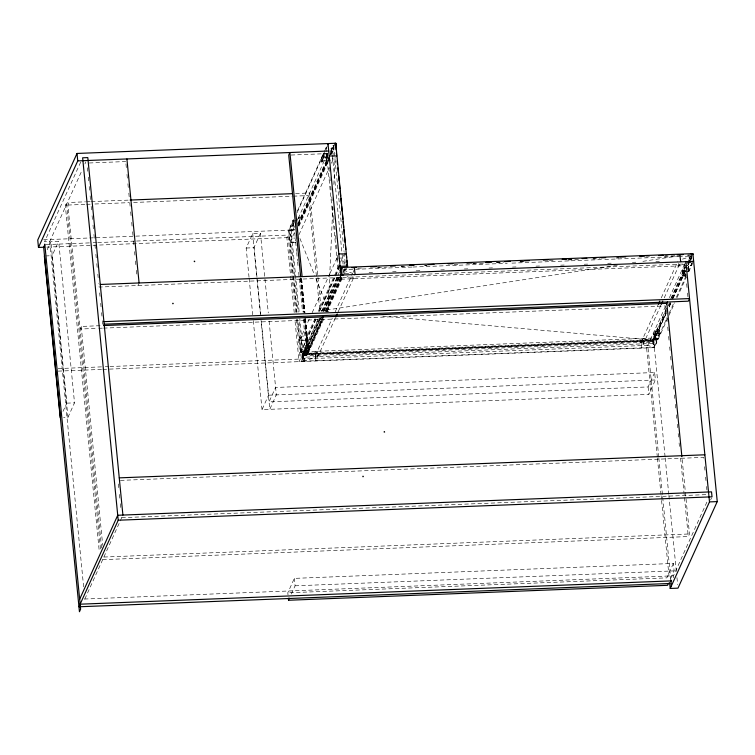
<?xml version="1.0" encoding="UTF-8"?>
<svg xmlns="http://www.w3.org/2000/svg" width="755" height="755" viewBox="0 0 755 755"><rect width="100%" height="100%" fill="white"/><g stroke="black" fill="none" stroke-linecap="round" stroke-linejoin="round"><path stroke-width="0.57" stroke-dasharray="3.77 2.83" d="M323.574 319.412L308.54 352.557L300.773 352.859L301.519 336.135L307.125 335.909L306.426 351.519L321.838 317.553M322.923 318.827L307.672 352.585L307.776 350.358L308.635 350.32L308.54 352.557L305.256 319.167M327.491 154.718L327.245 160.286L330.605 160.154M332.851 160.069L332.946 157.842M332.993 156.719L333.493 145.573M332.842 206.842L328.17 309.276L314.712 275.528M333.87 184.465L335.107 157.389M299.631 220.932L299.405 216.911L297.074 216.883M80.709 162.051L44.545 241.76L49.726 241.553L82.021 170.347M84.919 163.967L85.881 161.844M47.15 249.811L50.887 241.572L58.654 241.26L74.518 402.849L67.969 417.27L63.533 417.449M101.538 547.932L67.874 205.058L69.054 202.463L85.485 201.821M67.969 417.27L52.104 255.69L58.654 241.26M100.075 325.698L81.219 326.443L80.049 329.038L97.65 328.35M63.014 411.399L66.751 403.151L50.887 241.572M137.901 285.532L138.684 283.805M84.824 599.026L122.518 515.929M249.037 277.311L246.158 248.036L252.708 233.616L260.466 233.304L268.28 312.929M260.475 314.476L253.925 247.734L260.466 233.304M296.149 220.328L292.912 220.451L292.355 223.546L292.638 225.358L293.27 225.547L293.082 221.007L293.27 225.547M326.821 160.513L322.074 160.692L323.385 157.814L323.017 154.095L327.33 153.926L326.018 156.804L321.705 156.974L321.432 161.881L326.594 161.504L326.132 157.682L328.019 153.331L323.933 153.095L324.112 157.635L323.706 153.501M323.017 154.095L323.933 153.095M296.809 312.476L288.721 230.124L293.591 219.394M297.451 210.881L327.396 144.866M293.676 220.215L288.806 230.945L294.554 230.719M297.064 212.75L325.141 150.849M326.103 148.716L327.481 145.687M294.592 221.29L293.28 224.169L292.912 220.451M293.761 223.603L292.836 225.566M297.225 220.281L298.536 217.393L299.329 221.102M294.299 226.868L289.458 237.561L46.008 247.149M298.178 218.327L328.236 152.066M298.31 218.818L299.31 216.798M297.593 223.999L327.689 157.644L327.33 153.926M330.171 151.887L333.087 145.47M298.074 224.452L328.425 157.465M330.501 152.954L334.625 143.865M294.327 232.851L289.939 242.515L295.686 242.289M298.197 224.32L328.161 158.267M298.149 225.283L329.614 155.917M330.105 154.851L334.833 144.403M298.452 225.49L328.463 159.324M330.397 155.058L333.786 147.584L330.624 147.706M298.234 226.104L328.246 159.947M330.662 154.605L333.936 147.395M299.093 226.075L328.623 160.975M331.53 154.577L333.946 149.235L333.786 147.584M298.961 234.767L329.463 167.535M331.398 163.269L333.767 158.05M654.651 372.517L648.101 386.938L269.054 401.877L275.603 387.457L654.651 372.517L655.378 379.954L648.838 394.384L262.023 409.625L268.572 395.195L261.324 321.432M309.267 319.063L299.556 340.458L307.323 340.156L307.578 339.58L306.719 339.608M312.174 312.655L329.595 274.235M330.086 273.168L337.778 256.209M305.294 339.948L314.873 318.836M318.261 311.371L338.589 266.553M340.524 262.278L343.836 254.982M315.732 318.893L300.698 352.028L307.596 351.764L322.649 318.563M319.12 311.419L338.91 267.78M300.773 352.859L316.288 318.648M319.676 311.183L335.173 277.028M335.654 275.962L339.91 266.591M318.195 318.77L302.189 354.048L302.925 361.485L317.817 356.653L317.298 351.273L303.387 355.794L320.724 317.581M321.583 311.305L339.495 271.819M666.335 313.221L653.726 341.024L302.274 354.878L318.761 318.534M322.149 311.06L337.636 276.915M319.639 318.459L303.132 354.841L303.784 361.456L323.178 318.704M323.008 311.032L338.901 276M320.403 317.638L304.001 354.803L320.479 318.468M323.31 311.239L339.278 276.019M323.612 311.211L339.59 275.99M323.867 310.994L339.363 276.849M302.802 358.936L301.632 361.541L297.489 319.431M320.667 319.554L321.847 316.958M339.712 277.576L340.892 274.98M324.725 311.202L340.694 275.981M322.064 318.865L307.511 350.933L308.37 350.896M325.452 311.39L341.42 276.179M343.365 271.904L344.808 268.704L344.978 270.356L345.837 270.328L345.677 268.667L342.553 275.698M302.925 361.485L322.309 318.742M325.698 311.268L342.053 275.216M326.018 311.135L342.874 273.98M343.355 272.923L346.243 266.553M326.311 311.353L342.289 276.141M326.566 311.239L342.912 275.188M326.962 311.938L342.93 276.726M343.421 275.66L347.111 267.515M315.212 354.359L315.392 352.962L315.854 360.975L335.248 318.232M315.458 355.312L332.304 318.195M335.201 311.796L351.66 275.509M353.085 272.366L354.463 269.337M338.155 311.824L354.529 275.717M288.014 594.931L287.806 592.807L294.346 578.377L673.394 563.447L674.13 570.884L670.383 579.123M291.336 594.062L295.082 585.823L294.346 578.377M640.787 341.534L640.967 340.127L641.439 348.149L661.304 304.331M641.033 342.487L657.879 305.36M661.267 297.895L677.726 261.607M664.211 297.932L680.104 262.891M665.514 306.266L646.61 347.942L657.322 457.058M669.392 297.715L685.389 262.457M653.943 338.297A2.246 0.717 -5.6 0 0 655.84 338.797A2.246 0.717 -5.6 0 0 658.256 338.127L658.124 338.419A2.189 0.698 -5.6 0 1 655.642 339.221A2.189 0.698 -5.6 0 1 653.811 338.589L653.537 334.172L655.368 330.133A2.246 0.717 -5.6 0 1 657.794 329.463A2.246 0.717 -5.6 0 1 659.681 329.963L660.087 334.087A2.246 0.717 -5.6 0 0 658.2 333.597A2.246 0.717 -5.6 0 0 655.774 334.257L655.906 333.974A2.189 0.698 -5.6 0 1 658.388 333.163A2.189 0.698 -5.6 0 1 660.219 333.804L660.087 334.087M686.059 275.481A2.189 0.698 -5.6 0 1 683.634 275.726A2.189 0.698 -5.6 0 1 682.605 275.113L682.331 270.696L684.162 266.657A2.246 0.717 -5.6 0 1 685.134 266.213M666.467 308.191L651.999 341.09L666.061 310.088M670.817 298.584L685.342 266.572M691.023 258.795L689.296 258.861L689.211 258.04L690.919 254.284M667.996 305.813L669.449 302.613M671.384 298.348L684.936 268.469M687.361 263.127L690.995 255.114M666.476 311.051L652.858 341.052L653.509 347.668L667.09 317.732M668.864 305.784L670.327 302.557M672.252 298.31L685.323 269.497M688.135 263.278L691.995 254.794M665.08 456.747L653.641 340.194L666.25 312.391M669.156 305.992L670.61 302.783M672.545 298.518L685.134 270.771M688.041 264.373L689.004 262.24M689.485 261.173L692.646 254.218M658.152 333.833L654.274 333.984L655.585 331.105L659.464 330.945L658.152 333.833L658.558 337.966L654.679 338.117L655.991 335.239L655.538 330.69M686.38 274.527L683.473 274.65L684.785 271.762L684.332 267.213M303.387 355.794L653.113 342.006L666.108 313.353M668.987 307.021L670.931 302.736M672.856 298.489L685.37 270.894M687.777 265.581L691.655 257.04M669.241 306.813L671.176 302.547M673.111 298.282L685.21 271.602M688.116 265.194L691.873 256.917M659.681 329.963L657.85 334.003A2.246 0.717 -5.6 0 1 655.434 334.663A2.246 0.717 -5.6 0 1 653.537 334.172M687.107 269.516L688.475 266.487A2.246 0.717 -5.6 0 0 687.89 266.1M669.024 313.457L673.866 302.793M676.291 297.451L685.965 276.113M687.909 271.847L692.184 262.41M687.918 270.158A2.246 0.717 -5.6 0 1 688.881 270.62L689.013 270.328A2.189 0.698 -5.6 0 0 688.22 269.743M658.558 337.966L658.171 338.835A2.189 0.698 -5.6 0 1 655.689 339.637A2.189 0.698 -5.6 0 1 653.858 339.004M655.991 335.239L659.87 335.078L660.266 334.22A2.189 0.698 -5.6 0 0 658.435 333.578A2.189 0.698 -5.6 0 0 655.953 334.389M685.748 271.725L688.664 271.611L689.06 270.743A2.189 0.698 -5.6 0 0 687.777 270.111M102.869 369.374L654.368 347.64L674.734 302.755M677.15 297.423L686.342 277.142M688.768 271.809L693.637 261.079M673.394 563.447L666.854 577.868L287.806 592.807M102.689 559.644L688.296 536.56L689.475 533.964L682.001 457.879M673.639 577.811L673.451 575.829L707.68 500.367M710.578 500.018L711.54 497.885M321.63 162.089L323.895 157.106L323.499 153.114M302.274 354.878L304.256 354.227L304.18 353.406L302.189 354.048L653.641 340.194L652.178 339.684L652.254 340.514L653.726 341.024M682.482 259.154L692.118 256.03L679.16 256.54M686.22 263.486L678.736 265.92L678.311 261.617M687.295 263.136L691.571 261.749M617.288 265.279L321.819 310.767L328.859 311.39M642.883 261.343L678.943 255.794M330.709 148.537L333.002 148.442M333.946 149.235L333.087 149.273L332.927 147.621M89.269 162.986L125.726 161.551M291.081 155.039L327.538 153.595M323.385 157.814L327.689 157.644M86.655 201.774L90.175 201.632M91.355 201.585L128.916 200.103M295.592 193.535L309.673 192.978L321.271 311.117M67.874 205.058L85.475 204.369M86.655 204.322L90.175 204.18M94.866 204.001L128.907 202.661M133.607 202.472L292.062 196.224M293.242 196.177L308.493 195.583L319.865 311.371M294.139 225.66L290.684 225.792L299.235 312.815M290.769 226.623L296.375 226.396M294.601 229.605L288.854 229.831L296.941 312.192M43.639 239.779L88.42 238.014M89.59 237.967L294.478 229.897M288.939 230.662L294.686 230.435M46.008 244.601L91.874 242.799M93.054 242.751L96.583 242.61M97.754 242.563L135.39 241.081M136.57 241.034L290.628 234.965L298.216 312.155M297.508 237.967L291.902 238.193L288.721 230.124M290.071 242.232L296.97 241.959M45.451 255.945L52.104 255.69M246.158 248.036L253.925 247.734M377.594 267.176L379.944 267.091M401.141 266.251L403.5 266.156M424.697 265.326L427.047 265.232M472.97 263.419L475.329 263.325M496.526 262.495L500.055 262.353M520.072 261.56L523.602 261.428M568.355 259.663L571.884 259.522M593.081 258.691L595.431 258.597M616.627 257.757L618.987 257.663M664.91 255.86L667.26 255.766M687.597 254.964L689.796 254.879M357.738 268.242L363.617 268.016M377.717 267.459L387.117 267.091M401.226 266.534L408.276 266.251M424.735 265.609L427.085 265.515M454.114 264.448L458.814 264.259M472.923 263.703L483.502 263.287M496.431 262.778L503.481 262.504M519.94 261.853L523.46 261.711M549.319 260.692L555.199 260.466M568.128 259.956L578.707 259.541M592.807 258.984L599.866 258.701M616.316 258.059L618.666 257.965M645.704 256.898L650.404 256.709M664.504 256.153L675.083 255.737M687.635 255.247L689.881 255.152M342.392 269.809L412.06 267.062M413.042 267.025L507.256 263.316M511.956 263.127L603.802 259.512M604.812 259.465L678.868 256.549M689.211 258.04L690.938 257.965L691.674 265.411L340.222 279.256L340.005 277.057M344.95 273.678L349.339 273.508M369.082 272.725L372.611 272.583M392.591 271.8L396.12 271.658M416.099 270.875L420.799 270.686M440.778 269.903L444.308 269.761M464.287 268.978L467.817 268.837M488.976 268.006L492.496 267.865M512.485 267.072L516.005 266.94M535.984 266.147L539.514 266.015M560.672 265.175L564.193 265.033M584.181 264.25L587.701 264.108M607.681 263.325L611.21 263.184M632.369 262.353L635.889 262.211M655.878 261.428L659.398 261.287M687.286 267.515L684.379 267.629L683.067 270.517L685.012 270.441M98.829 328.302L102.35 328.161M103.52 328.114L665.655 305.964M299.688 340.175L306.587 339.901M302.661 347.706L309.559 347.432M304.237 350.546L305.964 350.48L305.879 349.65L304.152 349.716L304.888 357.162L656.331 343.308L655.604 335.871L653.877 335.937L653.962 336.768L655.689 336.692M300.82 351.745L307.729 351.471M305.218 351.755L654.944 337.966M302.406 354.586L653.849 340.732L654.5 347.347L303.048 361.201L298.905 319.176M58.182 368.582L104.077 366.77M105.256 366.722L108.786 366.59M109.966 366.543L647.79 345.346L658.728 456.803M58.182 371.13L101.698 369.412M66.751 403.151L74.518 402.849M268.572 395.195L655.378 379.954M120.432 480.378L703.688 457.388L704.028 460.871M121.734 517.656L707.341 494.582M103.869 557.048L689.475 533.964M295.082 585.823L674.13 570.884M84.362 599.045L673.451 575.829M322.281 161.674L321.875 157.54L322.064 162.07M382.794 316.175L653.641 340.194M653.113 342.006L642.873 338.448L643.402 343.818L654.368 347.64M343.412 270.167L352.632 273.376L353.161 278.746L347.017 276.613M299.961 238.523L314.278 274.442M345.007 264.467L342.468 258.012L336.862 258.229L337.702 260.381M690.155 258.833L690.806 265.439M688.475 266.487L688.881 270.62M688.258 267.478L688.664 271.611M685.153 268.629L684.691 263.986L99.084 287.06L98.745 283.55M685.606 273.282L686.068 277.925M686.635 283.738L687.088 288.391M687.55 293.044L688.003 297.687M704.594 466.684L704.943 470.176M705.623 477.151L705.963 480.633M706.538 486.447L706.878 489.929M683.03 270.101L683.473 274.65M665.768 307.134L666.344 312.985M666.797 317.666L667.26 322.347M667.722 327.028L668.184 331.709M668.637 336.4L669.1 341.081M669.676 346.932L670.015 350.443M670.591 356.294L671.053 360.975M671.516 365.656L671.969 370.346M672.545 376.198L672.894 379.708M673.469 385.56L673.809 389.07M674.385 394.922L674.734 398.432M675.31 404.293L675.763 408.974M676.338 414.825L676.688 418.336M677.263 424.187L677.603 427.698M678.179 433.549L678.528 437.06M679.094 442.921L679.443 446.432M680.595 458.134L688.296 536.56M659.464 330.945L659.87 335.078M654.821 336.73L655.472 343.346M654.236 333.578L654.679 338.117M665.202 457.926L668.77 494.289M668.883 495.469L676.376 571.724M676.952 577.594L677.641 584.634M652.99 340.769L653.641 347.385M658.832 457.851L670.912 580.906M657.435 458.228L661.012 494.601M661.125 495.771L661.465 499.291M661.588 500.461L669.298 579.076M648.101 386.938L648.838 394.384M640.919 341.241L641.561 347.857M333.653 145.611L344.063 251.641M344.176 252.736L345.318 264.382M331.709 148.499L332.275 154.284M332.389 155.436L343.374 267.27M340.769 276L341.081 279.227M328 158.276L328.463 162.957M328.916 167.638L329.378 172.31M329.841 176.991L330.294 181.672M330.756 186.343L331.218 191.024M331.785 196.876L332.247 201.557M332.71 206.228L333.163 210.909M333.625 215.59L334.087 220.271M334.663 226.113L335.003 229.624M335.579 235.475L335.928 238.976M336.494 244.828L336.957 249.509M337.532 255.35L337.872 258.861M338.448 264.712L338.797 268.223M326.028 147.895L326.443 152.189M326.556 153.35L338.08 270.63M326.018 156.804L326.386 160.522M321.705 156.974L322.074 160.692M315.335 354.076L315.986 360.692M309.635 348.263L309.475 346.602L310.343 346.573L310.503 348.225L302.736 348.527L299.801 318.638M301.632 278.944L304.945 312.759M305.52 318.591L308.795 351.972L307.936 352.009L304.661 318.619M301.519 278.774L304.841 312.589M305.407 318.421L308.267 347.479M301.254 278.359L304.576 312.174M300.764 278.982L304.086 312.796M300.518 278.104L303.84 311.919M304.52 318.874L307.804 352.302L300.905 352.566L297.63 319.186M300.386 278.387L303.708 312.202M304.397 319.205L307.672 352.585M294.771 232.748L295.573 240.911M295.677 242.006L296.602 251.396M296.706 252.5L297.517 260.711M297.621 261.834L298.197 267.695M298.659 272.319L302.547 311.966M303.227 318.921L306.426 351.519M305.095 350.509L305.747 357.124M303.265 354.548L303.916 361.164M295.62 312.259L288.042 235.06L286.862 237.665L290.543 275.084M296.309 319.28L300.216 359.04L299.037 361.636L294.903 319.535M290.656 276.255L294.214 312.513M269.091 321.13L276.33 394.893L269.79 409.323L261.051 320.328M252.708 233.616L260.635 314.41M249.15 278.482L252.717 314.778M253.284 320.639L262.023 409.625M125.953 163.892L126.415 168.573M126.991 174.414L127.444 179.095M127.906 183.776L128.369 188.457M128.822 193.129L129.284 197.81M129.747 202.491L130.209 207.163M130.662 211.844L131.238 217.695M131.7 222.376L132.153 227.047M132.616 231.728L133.078 236.409M133.531 241.09L133.994 245.762M134.569 251.613L134.909 255.124M135.485 260.966L135.947 265.647M136.41 270.328L136.863 275.009M87.372 167.761L87.722 171.272M88.297 177.114L88.75 181.795M89.213 186.476L89.675 191.157M90.128 195.828L90.591 200.509M91.166 206.36L91.506 209.862M92.082 215.713L92.544 220.394M93.007 225.075L93.46 229.746M93.922 234.428L94.384 239.109M94.951 244.95L95.3 248.461M95.876 254.312L96.215 257.823M96.791 263.665L97.253 268.346M97.829 274.197L98.169 277.708M99.66 292.874L100 296.356M100.689 303.331L101.028 306.823M101.595 312.627L101.944 316.118M102.397 320.771L102.737 324.254M118.422 483.955L118.875 488.608M119.45 494.412L119.903 499.064M120.356 503.717L120.819 508.36M81.219 326.443L102.718 545.337M100.472 548.951L66.459 202.566L65.289 205.162L99.292 551.546M49.726 241.553L83.673 587.305M686.097 275.896A2.189 0.698 -5.6 0 1 683.681 276.141A2.189 0.698 -5.6 0 1 682.652 275.528M684.747 270.913A2.189 0.698 -5.6 0 1 685.2 270.535A2.246 0.717 -5.6 0 0 684.568 270.79L684.7 270.498A2.189 0.698 -5.6 0 1 685.153 270.13M686.087 275.103A2.246 0.717 -5.6 0 1 682.737 274.829M685.219 271.073A2.246 0.717 -5.6 0 1 682.331 270.696M194.856 261.013L193.997 261.041L194.082 261.872L194.941 261.834L194.856 261.013M173.235 303.095L172.366 303.123L172.451 303.954L173.31 303.916L173.235 303.095M653.905 339.618L302.453 353.472L302.538 354.293L653.981 340.448L653.905 339.618M384.757 431.501L383.899 431.539L383.974 432.36L384.842 432.332L384.757 431.501M363.372 476.065L362.513 476.094L362.589 476.924L363.457 476.886L363.372 476.065"/><path stroke-width="1.13" d="M327.934 144.677L327.859 143.856M334.89 143.29L334.965 144.12M44.375 247.215L38.477 247.451L37.75 240.014L77.01 153.454L335.748 143.261L336.069 149.783M335.588 146.791L335.748 143.261L335.484 143.837M38.477 247.451L77.746 160.89L77.01 153.454M44.838 244.648L43.658 247.244L79.445 611.739L80.625 609.143L44.781 244.101M79.653 599.225L117.733 515.269L711.531 491.864L712.022 496.828L118.224 520.223L78.954 606.784L669.742 583.502M335.975 155.974L329.208 155.964M339.91 266.591L339.825 265.76M345.592 253.925L338.825 253.907M339.92 270.885L341.458 267.487L692.901 253.642L717.25 501.594L677.99 588.154L670.223 588.456L669.647 582.596M342.402 268.28L341.534 268.318M322.791 317.676L323.763 315.543M342.053 275.216L341.458 267.487M346.856 265.203L346.941 266.034M347.536 266.572L335.748 143.261M354.34 268.1L355.124 274.424M335.73 317.166L337.183 313.967M668.515 583.247L667.58 585.304L288.533 600.244L289.467 598.187M679.915 255.266L680.699 261.589M658.36 304.293L659.813 301.094M661.304 304.331L662.758 301.132M666.486 304.133L667.448 301.991M692.118 254.501L692.986 254.463M692.646 254.218L692.901 253.642L690.58 254.001M693.505 261.372L100.264 284.465M670.223 588.456L709.492 501.905L685.87 261.381M692.637 261.4L693.637 261.079M77.746 160.89L328.718 151M130.087 200.056L292.072 193.676M346.517 264.958L347.375 264.92L346.951 260.626M340.043 266.298L347.8 265.996M351.887 267.648L356.483 267.468M370.582 266.911L376.462 266.675M390.561 266.119L395.271 265.939M409.37 265.382L414.07 265.194M428.179 264.637L434.05 264.41M448.159 263.854L452.858 263.665M466.967 263.108L471.667 262.929M485.767 262.372L491.647 262.136M504.576 261.626L510.455 261.4M524.555 260.843L529.255 260.654M543.364 260.098L548.064 259.918M562.173 259.361L566.873 259.173M582.152 258.569L586.852 258.389M600.952 257.832L605.661 257.644M619.761 257.087L625.64 256.86M639.74 256.304L644.449 256.115M658.549 255.558L663.249 255.379M677.358 254.822L683.067 254.595M103.916 321.658L689.523 298.574L688.343 301.179L103.916 324.206M103.614 325.565L666.825 303.368L681.888 456.709M119.252 477.868L704.859 454.793M709.492 501.905L717.25 501.594M80.134 604.189L671.582 580.878M342.185 274.933L342.912 275.188M670.827 580L671.403 585.861M336.39 153.01L336.702 156.228M337.164 160.9L337.504 164.392M337.853 167.893L338.306 172.555M338.655 176.057L339.108 180.719M339.335 183.05L339.91 188.882M340.137 191.213L340.599 195.875M340.826 198.206L341.402 204.039M341.628 206.37L342.091 211.032M342.43 214.533L342.883 219.195M343.119 221.526L343.685 227.359M343.921 229.69L344.374 234.352M344.601 236.683L345.177 242.515M345.403 244.846L345.865 249.509M346.318 254.18L346.639 257.398M327.991 143.563L340.892 274.98M302.085 276.509L289.911 152.529L288.731 155.124L300.669 276.764M288.325 598.12L288.533 600.244M126.906 158.956L139.08 282.936M122.905 515.061L87.806 157.597L82.635 157.795L118.224 520.223M44.347 255.992L60.211 417.581"/></g></svg>
